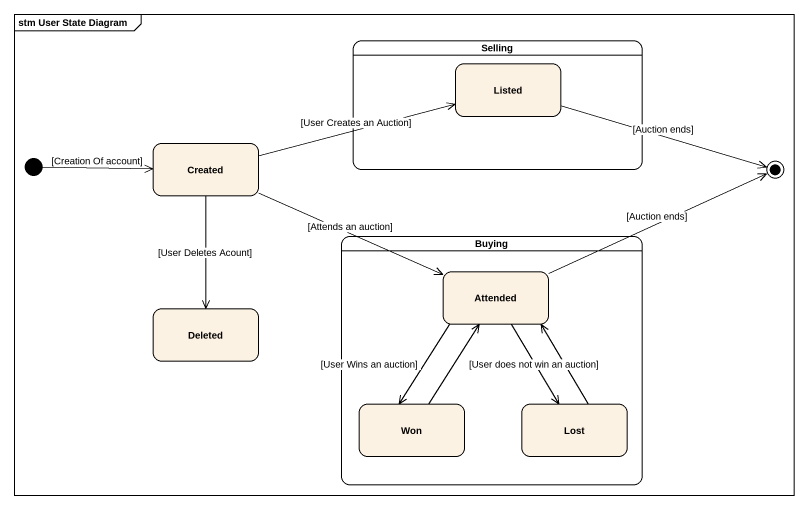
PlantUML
@startuml
mainframe stm User State Diagram
hide empty description
state Selling {
  state Listed
}
state Created
state final1 <<end>>
state Buying {
  state Attended
  state Won
  state Lost
}
state Deleted
[*] -right-> Created : [Creation Of account]
Listed -right-> final1 : [Auction ends]
Created -right-> Listed : [User Creates an Auction]
Created -right-> Attended : [Attends an auction]
Created --> Deleted : [User Deletes Acount]
Attended -right-> final1 : [Auction ends]
Attended --> Won : [User Wins an auction]
Attended --> Lost : [User does not win an auction]
Won -up-> Attended
Lost -up-> Attended
@enduml
